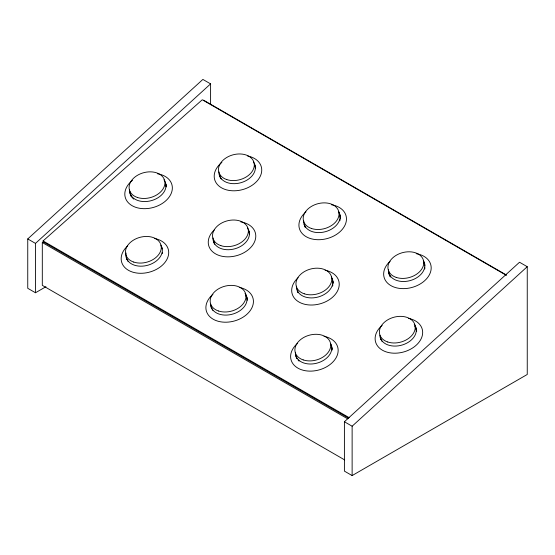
<?xml version="1.0" encoding="UTF-8"?>
<svg xmlns="http://www.w3.org/2000/svg" width="555" height="555" viewBox="0 0 555 555"><rect width="100%" height="100%" fill="white"/><g stroke="black" fill="none" stroke-linecap="round" stroke-linejoin="round"><path stroke-width="0.83" d="M45.954 286.713L35.478 292.762L27.75 288.302L27.75 238.934L202.873 79.421L210.595 83.881L210.595 104.576M35.478 292.762L35.478 243.395L210.595 83.881M344.405 421.751L519.522 262.238L527.25 266.698L527.25 374.472L352.127 475.579L344.405 471.119L344.405 421.751L352.127 426.212L352.127 475.579M352.127 426.212L527.25 266.698M348.686 418.22L43.332 241.931L43.068 240.932L202.27 99.761L506.049 275.148M344.586 459.866L42.305 285.346L42.305 242.528L43.332 241.931M203.56 100.164L506.597 275.12M43.068 240.932L349.095 417.624M42.305 242.528L347.583 418.775M27.75 238.934L35.478 243.395M330.697 343.705A18.523 13.098 -15 0 1 316.378 363.296A18.523 13.098 -15 0 1 295.392 352.272M299.02 361.062A18.232 12.89 -15 0 1 298.07 360.001M297.126 358.558A18.232 12.89 -15 0 1 296.106 355.346M331.453 346.764A18.232 12.89 -15 0 1 331.876 349.268M324.002 336.323A24.184 17.101 -15 0 1 334.762 359.8A24.184 17.101 -15 0 1 299.7 369.047A24.184 17.101 -15 0 1 297.667 343.267M331.959 347.506A18.523 13.098 -15 0 1 332.154 350.094M296.856 358.662A18.523 13.098 -15 0 1 295.815 355.401M330.62 344.343A18.523 13.098 -15 0 1 331.737 346.681M247.363 227.959A18.523 13.098 -15 0 1 235.181 248.702A18.523 13.098 -15 0 1 213.023 237.998M214.757 244.283A18.232 12.89 -15 0 1 213.675 240.218M248.432 230.929A18.232 12.89 -15 0 1 249.445 234.141M240.815 221.903A24.184 17.101 -15 0 1 252.837 244.901A24.184 17.101 -15 0 1 218.039 255.071A24.184 17.101 -15 0 1 214.681 229.541M213.814 242.806A18.523 13.098 -15 0 1 213.384 240.259M248.702 230.825A18.523 13.098 -15 0 1 249.368 232.406M245.005 293.317A18.523 13.098 -15 0 1 233.398 313.887A18.523 13.098 -15 0 1 210.65 304.23M212.836 310.384A18.232 12.89 -15 0 1 211.739 308.08M211.524 307.269A18.232 12.89 -15 0 1 211.316 305.576M245.629 295.544A18.232 12.89 -15 0 1 247.155 300.352M239.274 287.407A24.184 17.101 -15 0 1 250.034 310.883A24.184 17.101 -15 0 1 214.972 320.131A24.184 17.101 -15 0 1 212.94 294.351M211.455 308.164A18.523 13.098 -15 0 1 211.025 305.618M245.893 295.426A18.523 13.098 -15 0 1 247.377 299.443M163.926 179.785A18.523 13.098 -15 0 1 151.744 200.535A18.523 13.098 -15 0 1 129.586 189.824M133.762 199.106A18.232 12.89 -15 0 1 132.263 197.552M131.757 196.852A18.232 12.89 -15 0 1 130.661 194.548M130.446 193.737A18.232 12.89 -15 0 1 130.238 192.044M165.647 184.315A18.232 12.89 -15 0 1 166.07 186.82M157.377 173.729A24.184 17.101 -15 0 1 169.108 197.143A24.184 17.101 -15 0 1 133.665 206.495A24.184 17.101 -15 0 1 132.499 180.292M131.493 196.97A18.523 13.098 -15 0 1 129.946 192.085M165.931 184.232A18.523 13.098 -15 0 1 166.361 186.778M160.797 245.116A18.523 13.098 -15 0 1 146.576 265.547A18.523 13.098 -15 0 1 126.117 253.031M162.414 252.289A18.232 12.89 -15 0 1 162.24 253.677M128.115 261.467A18.232 12.89 -15 0 1 127.012 259.164M126.651 257.513A18.232 12.89 -15 0 1 126.602 255.806M154.554 238.49A24.184 17.101 -15 0 1 165.459 261.759A24.184 17.101 -15 0 1 130.716 271.416A24.184 17.101 -15 0 1 127.594 245.983M126.734 259.247A18.523 13.098 -15 0 1 126.311 255.834M161.165 246.51A18.523 13.098 -15 0 1 162.282 248.848M331.321 276.848A18.523 13.098 -15 0 1 318.036 297.043A18.523 13.098 -15 0 1 296.46 286.172M332.875 284.708A18.232 12.89 -15 0 1 332.598 286.109M298.195 292.45A18.232 12.89 -15 0 1 297.175 289.245M332.528 280.663A18.232 12.89 -15 0 1 332.951 283.161M325.077 270.216A24.184 17.101 -15 0 1 335.983 293.491A24.184 17.101 -15 0 1 301.24 303.148A24.184 17.101 -15 0 1 298.118 277.715M333.028 281.406A18.523 13.098 -15 0 1 333.236 283.119M297.924 292.561A18.523 13.098 -15 0 1 297.251 290.973M331.689 278.242A18.523 13.098 -15 0 1 332.806 280.58M423.278 260.455A18.523 13.098 -15 0 1 409.999 280.643A18.523 13.098 -15 0 1 388.424 269.779M424.901 267.628A18.232 12.89 -15 0 1 424.721 269.015M390.595 276.799A18.232 12.89 -15 0 1 389.076 271.999M423.826 262.709A18.232 12.89 -15 0 1 424.846 265.914M416.215 253.677A24.184 17.101 -15 0 1 428.238 276.674A24.184 17.101 -15 0 1 393.44 286.852A24.184 17.101 -15 0 1 390.082 261.322M390.332 276.924A18.523 13.098 -15 0 1 388.784 272.04M423.652 261.842A18.523 13.098 -15 0 1 424.769 264.187M414.238 324.3A18.523 13.098 -15 0 1 402.632 344.877A18.523 13.098 -15 0 1 379.891 335.213M382.076 341.367A18.232 12.89 -15 0 1 380.973 339.063M380.758 338.252A18.232 12.89 -15 0 1 380.55 336.566M414.863 326.534A18.232 12.89 -15 0 1 416.389 331.335M408.515 318.39A24.184 17.101 -15 0 1 419.275 341.866A24.184 17.101 -15 0 1 384.206 351.121A24.184 17.101 -15 0 1 382.173 325.341M380.695 339.147A18.523 13.098 -15 0 1 380.258 336.607M415.126 326.409A18.523 13.098 -15 0 1 416.68 331.293M338.557 211.538A18.523 13.098 -15 0 1 325.272 231.733A18.523 13.098 -15 0 1 303.696 220.862M340.111 219.398A18.232 12.89 -15 0 1 339.833 220.8M305.43 227.141A18.232 12.89 -15 0 1 304.771 225.58M339.764 215.354A18.232 12.89 -15 0 1 340.187 217.851M331.488 204.76A24.184 17.101 -15 0 1 343.372 227.966A24.184 17.101 -15 0 1 308.24 237.741A24.184 17.101 -15 0 1 305.971 211.857M305.16 227.252A18.523 13.098 -15 0 1 304.126 223.991M338.925 212.926A18.523 13.098 -15 0 1 340.465 218.677M253.316 161.907A18.523 13.098 -15 0 1 241.127 182.65A18.523 13.098 -15 0 1 218.968 171.946M221.147 178.967A18.232 12.89 -15 0 1 220.044 176.663M219.829 175.852A18.232 12.89 -15 0 1 219.62 174.166M255.036 166.438A18.232 12.89 -15 0 1 255.397 168.082M247.585 155.99A24.184 17.101 -15 0 1 258.193 179.674A24.184 17.101 -15 0 1 222.819 188.506A24.184 17.101 -15 0 1 221.889 162.414M219.766 176.747A18.523 13.098 -15 0 1 219.336 174.208M254.648 164.766A18.523 13.098 -15 0 1 255.682 168.026M303.197 359.911A18.232 12.89 -15 0 0 330.725 345.841A18.232 12.89 -15 0 0 304.522 337.051A18.232 12.89 -15 0 0 303.197 359.911M220.834 245.636A18.232 12.89 -15 0 0 248.356 231.567A18.232 12.89 -15 0 0 222.153 222.777A18.232 12.89 -15 0 0 220.834 245.636M218.476 310.994A18.232 12.89 -15 0 0 245.997 296.925A18.232 12.89 -15 0 0 219.794 288.135A18.232 12.89 -15 0 0 218.476 310.994M137.39 197.462A18.232 12.89 -15 0 0 164.918 183.393A18.232 12.89 -15 0 0 138.715 174.603A18.232 12.89 -15 0 0 137.39 197.462M133.748 262.078A18.232 12.89 -15 0 0 161.269 248.009A18.232 12.89 -15 0 0 135.066 239.219A18.232 12.89 -15 0 0 133.748 262.078M304.272 293.81A18.232 12.89 -15 0 0 331.793 279.741A18.232 12.89 -15 0 0 305.59 270.944A18.232 12.89 -15 0 0 304.272 293.81M396.235 277.417A18.232 12.89 -15 0 0 423.756 263.348A18.232 12.89 -15 0 0 397.553 254.551A18.232 12.89 -15 0 0 396.235 277.417M387.709 341.984A18.232 12.89 -15 0 0 415.23 327.915A18.232 12.89 -15 0 0 389.027 319.118A18.232 12.89 -15 0 0 387.709 341.984M311.508 228.5A18.232 12.89 -15 0 0 339.029 214.431A18.232 12.89 -15 0 0 312.826 205.634A18.232 12.89 -15 0 0 311.508 228.5M226.78 179.584A18.232 12.89 -15 0 0 254.301 165.515A18.232 12.89 -15 0 0 228.098 156.718A18.232 12.89 -15 0 0 226.78 179.584"/></g></svg>
